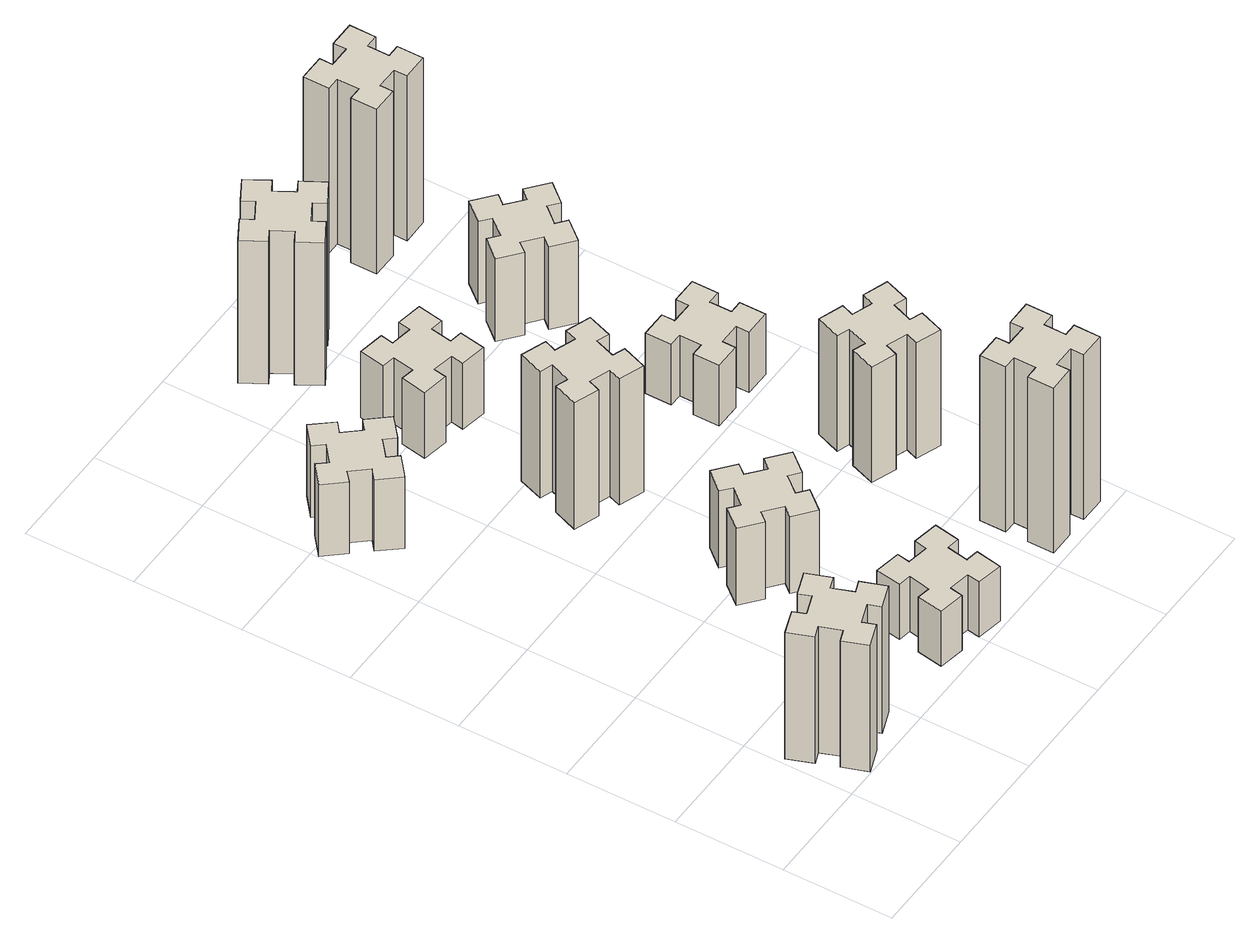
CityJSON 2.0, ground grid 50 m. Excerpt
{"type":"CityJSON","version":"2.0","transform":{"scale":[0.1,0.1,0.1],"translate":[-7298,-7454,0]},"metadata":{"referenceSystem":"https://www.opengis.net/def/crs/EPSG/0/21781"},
"CityObjects":{
"building1":{"type":"Building","attributes":{"class":"1000","function":"1000","usage":"1000","yearOfConstruction":2016,"roofType":"1000","measuredHeight":69,"storeysAboveGround":30,"storeysBelowGround":0},"geometry":[{"type":"Solid","lod":"1","boundaries":[[[[0,1,2,3,4,5,6,7,8,9,10,11,12,13,14,15,16,17,18,19]],[[17,16,20,21]],[[16,15,22,20]],[[15,14,23,22]],[[14,13,24,23]],[[13,12,25,24]],[[12,11,26,25]],[[11,10,27,26]],[[10,9,28,27]],[[9,8,29,28]],[[8,7,30,29]],[[7,6,31,30]],[[6,5,32,31]],[[5,4,33,32]],[[4,3,34,33]],[[3,2,35,34]],[[2,1,36,35]],[[1,0,37,36]],[[0,19,38,37]],[[19,18,39,38]],[[18,17,21,39]],[[24,25,26,27,28,29,30,31,32,33,34,35,36,37,38,39,21,20,22,23]]]]}]},
"building2":{"type":"Building","attributes":{"class":"1000","function":"1000","usage":"1000","yearOfConstruction":2016,"roofType":"1000","measuredHeight":39,"storeysAboveGround":30,"storeysBelowGround":0},"geometry":[{"type":"Solid","lod":"1","boundaries":[[[[40,41,42,43,44,45,46,47,48,49,50,51,52,53,54,55,56,57,58,59]],[[57,56,60,61]],[[56,55,62,60]],[[55,54,63,62]],[[54,53,64,63]],[[53,52,65,64]],[[52,51,66,65]],[[51,50,67,66]],[[50,49,68,67]],[[49,48,69,68]],[[48,47,70,69]],[[47,46,71,70]],[[46,45,72,71]],[[45,44,73,72]],[[44,43,74,73]],[[43,42,75,74]],[[42,41,76,75]],[[41,40,77,76]],[[40,59,78,77]],[[59,58,79,78]],[[58,57,61,79]],[[64,65,66,67,68,69,70,71,72,73,74,75,76,77,78,79,61,60,62,63]]]]}]},
"building3":{"type":"Building","attributes":{"class":"1000","function":"1000","usage":"1000","yearOfConstruction":2016,"roofType":"1000","measuredHeight":30,"storeysAboveGround":30,"storeysBelowGround":0},"geometry":[{"type":"Solid","lod":"1","boundaries":[[[[80,81,82,83,84,85,86,87,88,89,90,91,92,93,94,95,96,97,98,99]],[[97,96,100,101]],[[96,95,102,100]],[[95,94,103,102]],[[94,93,104,103]],[[93,92,105,104]],[[92,91,106,105]],[[91,90,107,106]],[[90,89,108,107]],[[89,88,109,108]],[[88,87,110,109]],[[87,86,111,110]],[[86,85,112,111]],[[85,84,113,112]],[[84,83,114,113]],[[83,82,115,114]],[[82,81,116,115]],[[81,80,117,116]],[[80,99,118,117]],[[99,98,119,118]],[[98,97,101,119]],[[104,105,106,107,108,109,110,111,112,113,114,115,116,117,118,119,101,100,102,103]]]]}]},
"building4":{"type":"Building","attributes":{"class":"1000","function":"1000","usage":"1000","yearOfConstruction":2016,"roofType":"1000","measuredHeight":42,"storeysAboveGround":30,"storeysBelowGround":0},"geometry":[{"type":"Solid","lod":"1","boundaries":[[[[120,121,122,123,124,125,126,127,128,129,130,131,132,133,134,135,136,137,138,139]],[[137,136,140,141]],[[136,135,142,140]],[[135,134,143,142]],[[134,133,144,143]],[[133,132,145,144]],[[132,131,146,145]],[[131,130,147,146]],[[130,129,148,147]],[[129,128,149,148]],[[128,127,150,149]],[[127,126,151,150]],[[126,125,152,151]],[[125,124,153,152]],[[124,123,154,153]],[[123,122,155,154]],[[122,121,156,155]],[[121,120,157,156]],[[120,139,158,157]],[[139,138,159,158]],[[138,137,141,159]],[[144,145,146,147,148,149,150,151,152,153,154,155,156,157,158,159,141,140,142,143]]]]}]},
"building5":{"type":"Building","attributes":{"class":"1000","function":"1000","usage":"1000","yearOfConstruction":2016,"roofType":"1000","measuredHeight":69,"storeysAboveGround":30,"storeysBelowGround":0},"geometry":[{"type":"Solid","lod":"1","boundaries":[[[[160,161,162,163,164,165,166,167,168,169,170,171,172,173,174,175,176,177,178,179]],[[177,176,180,181]],[[176,175,182,180]],[[175,174,183,182]],[[174,173,184,183]],[[173,172,185,184]],[[172,171,186,185]],[[171,170,187,186]],[[170,169,188,187]],[[169,168,189,188]],[[168,167,190,189]],[[167,166,191,190]],[[166,165,192,191]],[[165,164,193,192]],[[164,163,194,193]],[[163,162,195,194]],[[162,161,196,195]],[[161,160,197,196]],[[160,179,198,197]],[[179,178,199,198]],[[178,177,181,199]],[[184,185,186,187,188,189,190,191,192,193,194,195,196,197,198,199,181,180,182,183]]]]}]},
"building6":{"type":"Building","attributes":{"class":"1000","function":"1000","usage":"1000","yearOfConstruction":2016,"roofType":"1000","measuredHeight":36,"storeysAboveGround":30,"storeysBelowGround":0},"geometry":[{"type":"Solid","lod":"1","boundaries":[[[[200,201,202,203,204,205,206,207,208,209,210,211,212,213,214,215,216,217,218,219]],[[217,216,220,221]],[[216,215,222,220]],[[215,214,223,222]],[[214,213,224,223]],[[213,212,225,224]],[[212,211,226,225]],[[211,210,227,226]],[[210,209,228,227]],[[209,208,229,228]],[[208,207,230,229]],[[207,206,231,230]],[[206,205,232,231]],[[205,204,233,232]],[[204,203,234,233]],[[203,202,235,234]],[[202,201,236,235]],[[201,200,237,236]],[[200,219,238,237]],[[219,218,239,238]],[[218,217,221,239]],[[224,225,226,227,228,229,230,231,232,233,234,235,236,237,238,239,221,220,222,223]]]]}]},
"building7":{"type":"Building","attributes":{"class":"1000","function":"1000","usage":"1000","yearOfConstruction":2016,"roofType":"1000","measuredHeight":90,"storeysAboveGround":30,"storeysBelowGround":0},"geometry":[{"type":"Solid","lod":"1","boundaries":[[[[240,241,242,243,244,245,246,247,248,249,250,251,252,253,254,255,256,257,258,259]],[[257,256,260,261]],[[256,255,262,260]],[[255,254,263,262]],[[254,253,264,263]],[[253,252,265,264]],[[252,251,266,265]],[[251,250,267,266]],[[250,249,268,267]],[[249,248,269,268]],[[248,247,270,269]],[[247,246,271,270]],[[246,245,272,271]],[[245,244,273,272]],[[244,243,274,273]],[[243,242,275,274]],[[242,241,276,275]],[[241,240,277,276]],[[240,259,278,277]],[[259,258,279,278]],[[258,257,261,279]],[[264,265,266,267,268,269,270,271,272,273,274,275,276,277,278,279,261,260,262,263]]]]}]},
"building8":{"type":"Building","attributes":{"class":"1000","function":"1000","usage":"1000","yearOfConstruction":2016,"roofType":"1000","measuredHeight":78,"storeysAboveGround":30,"storeysBelowGround":0},"geometry":[{"type":"Solid","lod":"1","boundaries":[[[[280,281,282,283,284,285,286,287,288,289,290,291,292,293,294,295,296,297,298,299]],[[297,296,300,301]],[[296,295,302,300]],[[295,294,303,302]],[[294,293,304,303]],[[293,292,305,304]],[[292,291,306,305]],[[291,290,307,306]],[[290,289,308,307]],[[289,288,309,308]],[[288,287,310,309]],[[287,286,311,310]],[[286,285,312,311]],[[285,284,313,312]],[[284,283,314,313]],[[283,282,315,314]],[[282,281,316,315]],[[281,280,317,316]],[[280,299,318,317]],[[299,298,319,318]],[[298,297,301,319]],[[304,305,306,307,308,309,310,311,312,313,314,315,316,317,318,319,301,300,302,303]]]]}]},
"building9":{"type":"Building","attributes":{"class":"1000","function":"1000","usage":"1000","yearOfConstruction":2016,"roofType":"1000","measuredHeight":63,"storeysAboveGround":30,"storeysBelowGround":0},"geometry":[{"type":"Solid","lod":"1","boundaries":[[[[320,321,322,323,324,325,326,327,328,329,330,331,332,333,334,335,336,337,338,339]],[[337,336,340,341]],[[336,335,342,340]],[[335,334,343,342]],[[334,333,344,343]],[[333,332,345,344]],[[332,331,346,345]],[[331,330,347,346]],[[330,329,348,347]],[[329,328,349,348]],[[328,327,350,349]],[[327,326,351,350]],[[326,325,352,351]],[[325,324,353,352]],[[324,323,354,353]],[[323,322,355,354]],[[322,321,356,355]],[[321,320,357,356]],[[320,339,358,357]],[[339,338,359,358]],[[338,337,341,359]],[[344,345,346,347,348,349,350,351,352,353,354,355,356,357,358,359,341,340,342,343]]]]}]},
"building10":{"type":"Building","attributes":{"class":"1000","function":"1000","usage":"1000","yearOfConstruction":2016,"roofType":"1000","measuredHeight":33,"storeysAboveGround":30,"storeysBelowGround":0},"geometry":[{"type":"Solid","lod":"1","boundaries":[[[[360,361,362,363,364,365,366,367,368,369,370,371,372,373,374,375,376,377,378,379]],[[377,376,380,381]],[[376,375,382,380]],[[375,374,383,382]],[[374,373,384,383]],[[373,372,385,384]],[[372,371,386,385]],[[371,370,387,386]],[[370,369,388,387]],[[369,368,389,388]],[[368,367,390,389]],[[367,366,391,390]],[[366,365,392,391]],[[365,364,393,392]],[[364,363,394,393]],[[363,362,395,394]],[[362,361,396,395]],[[361,360,397,396]],[[360,379,398,397]],[[379,378,399,398]],[[378,377,381,399]],[[384,385,386,387,388,389,390,391,392,393,394,395,396,397,398,399,381,380,382,383]]]]}]},
"building11":{"type":"Building","attributes":{"class":"1000","function":"1000","usage":"1000","yearOfConstruction":2016,"roofType":"1000","measuredHeight":45,"storeysAboveGround":30,"storeysBelowGround":0},"geometry":[{"type":"Solid","lod":"1","boundaries":[[[[400,401,402,403,404,405,406,407,408,409,410,411,412,413,414,415,416,417,418,419]],[[417,416,420,421]],[[416,415,422,420]],[[415,414,423,422]],[[414,413,424,423]],[[413,412,425,424]],[[412,411,426,425]],[[411,410,427,426]],[[410,409,428,427]],[[409,408,429,428]],[[408,407,430,429]],[[407,406,431,430]],[[406,405,432,431]],[[405,404,433,432]],[[404,403,434,433]],[[403,402,435,434]],[[402,401,436,435]],[[401,400,437,436]],[[400,419,438,437]],[[419,418,439,438]],[[418,417,421,439]],[[424,425,426,427,428,429,430,431,432,433,434,435,436,437,438,439,421,420,422,423]]]]}]},
"building12":{"type":"Building","attributes":{"class":"1000","function":"1000","usage":"1000","yearOfConstruction":2016,"roofType":"1000","measuredHeight":90,"storeysAboveGround":30,"storeysBelowGround":0},"geometry":[{"type":"Solid","lod":"1","boundaries":[[[[440,441,442,443,444,445,446,447,448,449,450,451,452,453,454,455,456,457,458,459]],[[457,456,460,461]],[[456,455,462,460]],[[455,454,463,462]],[[454,453,464,463]],[[453,452,465,464]],[[452,451,466,465]],[[451,450,467,466]],[[450,449,468,467]],[[449,448,469,468]],[[448,447,470,469]],[[447,446,471,470]],[[446,445,472,471]],[[445,444,473,472]],[[444,443,474,473]],[[443,442,475,474]],[[442,441,476,475]],[[441,440,477,476]],[[440,459,478,477]],[[459,458,479,478]],[[458,457,461,479]],[[464,465,466,467,468,469,470,471,472,473,474,475,476,477,478,479,461,460,462,463]]]]}]}
},
"vertices":[
[255,346,0],[161,312,0],[140,368,0],[27,327,0],[69,214,0],[125,235,0],[159,141,0],[103,120,0],[144,7,0],[257,49,0],[236,105,0],[330,139,0],[350,83,0],[463,124,0],[422,237,0],[366,216,0],[332,310,0],[388,330,0],[347,443,0],[234,402,0],[332,310,690],[388,330,690],[366,216,690],[422,237,690],[463,124,690],[350,83,690],[330,139,690],[236,105,690],[257,49,690],[144,7,690],[103,120,690],[159,141,690],[125,235,690],[69,214,690],[27,327,690],[140,368,690],[161,312,690],[255,346,690],[234,402,690],[347,443,690],
[278,2329,0],[354,2393,0],[393,2347,0],[485,2424,0],[408,2516,0],[362,2478,0],[297,2554,0],[343,2593,0],[266,2685,0],[174,2608,0],[213,2562,0],[136,2497,0],[98,2543,0],[6,2466,0],[83,2374,0],[129,2413,0],[193,2336,0],[147,2298,0],[224,2206,0],[316,2283,0],[193,2336,390],[147,2298,390],[129,2413,390],[83,2374,390],[6,2466,390],[98,2543,390],[136,2497,390],[213,2562,390],[174,2608,390],[266,2685,390],[343,2593,390],[297,2554,390],[362,2478,390],[408,2516,390],[485,2424,390],[393,2347,390],[354,2393,390],[278,2329,390],[316,2283,390],[224,2206,390],
[886,294,0],[868,195,0],[809,206,0],[788,87,0],[907,67,0],[917,126,0],[1015,108,0],[1005,49,0],[1123,28,0],[1144,147,0],[1085,157,0],[1102,255,0],[1161,245,0],[1182,363,0],[1064,384,0],[1054,325,0],[955,342,0],[966,401,0],[847,422,0],[827,304,0],[955,342,300],[966,401,300],[1054,325,300],[1064,384,300],[1182,363,300],[1161,245,300],[1102,255,300],[1085,157,300],[1144,147,300],[1123,28,300],[1005,49,300],[1015,108,300],[917,126,300],[907,67,300],[788,87,300],[809,206,300],[868,195,300],[886,294,300],[827,304,300],[847,422,300],
[937,856,0],[1002,933,0],[1048,894,0],[1125,986,0],[1033,1063,0],[994,1017,0],[918,1082,0],[956,1128,0],[864,1205,0],[787,1113,0],[833,1074,0],[769,998,0],[723,1036,0],[646,944,0],[738,867,0],[776,913,0],[853,849,0],[814,803,0],[906,726,0],[983,818,0],[853,849,420],[814,803,420],[776,913,420],[738,867,420],[646,944,420],[723,1036,420],[769,998,420],[833,1074,420],[787,1113,420],[864,1205,420],[956,1128,420],[918,1082,420],[994,1017,420],[1033,1063,420],[1125,986,420],[1048,894,420],[1002,933,420],[937,856,420],[983,818,420],[906,726,420],
[972,1721,0],[1006,1815,0],[1062,1794,0],[1103,1907,0],[990,1948,0],[970,1892,0],[876,1926,0],[897,1982,0],[784,2023,0],[743,1910,0],[799,1890,0],[765,1796,0],[709,1817,0],[667,1704,0],[780,1663,0],[801,1719,0],[895,1685,0],[874,1629,0],[987,1587,0],[1028,1700,0],[895,1685,690],[874,1629,690],[801,1719,690],[780,1663,690],[667,1704,690],[709,1817,690],[765,1796,690],[799,1890,690],[743,1910,690],[784,2023,690],[897,1982,690],[876,1926,690],[970,1892,690],[990,1948,690],[1103,1907,690],[1062,1794,690],[1006,1815,690],[972,1721,690],[1028,1700,690],[987,1587,690],
[954,2645,0],[855,2662,0],[866,2721,0],[747,2742,0],[727,2624,0],[786,2614,0],[768,2515,0],[709,2526,0],[688,2407,0],[807,2387,0],[817,2446,0],[915,2428,0],[905,2369,0],[1023,2348,0],[1044,2467,0],[985,2477,0],[1002,2575,0],[1061,2565,0],[1082,2683,0],[964,2704,0],[1002,2575,360],[1061,2565,360],[985,2477,360],[1044,2467,360],[1023,2348,360],[905,2369,360],[915,2428,360],[817,2446,360],[807,2387,360],[688,2407,360],[709,2526,360],[768,2515,360],[786,2614,360],[727,2624,360],[747,2742,360],[866,2721,360],[855,2662,360],[954,2645,360],[964,2704,360],[1082,2683,360],
[1615,275,0],[1615,175,0],[1555,175,0],[1555,55,0],[1675,55,0],[1675,115,0],[1775,115,0],[1775,55,0],[1895,55,0],[1895,175,0],[1835,175,0],[1835,275,0],[1895,275,0],[1895,395,0],[1775,395,0],[1775,335,0],[1675,335,0],[1675,395,0],[1555,395,0],[1555,275,0],[1675,335,900],[1675,395,900],[1775,335,900],[1775,395,900],[1895,395,900],[1895,275,900],[1835,275,900],[1835,175,900],[1895,175,900],[1895,55,900],[1775,55,900],[1775,115,900],[1675,115,900],[1675,55,900],[1555,55,900],[1555,175,900],[1615,175,900],[1615,275,900],[1555,275,900],[1555,395,900],
[1006,3197,0],[956,3284,0],[1008,3314,0],[948,3418,0],[844,3358,0],[874,3306,0],[787,3256,0],[757,3308,0],[653,3248,0],[713,3144,0],[765,3174,0],[815,3087,0],[763,3057,0],[823,2953,0],[927,3013,0],[897,3065,0],[984,3115,0],[1014,3063,0],[1118,3123,0],[1058,3227,0],[984,3115,780],[1014,3063,780],[897,3065,780],[927,3013,780],[823,2953,780],[763,3057,780],[815,3087,780],[765,3174,780],[713,3144,780],[653,3248,780],[757,3308,780],[787,3256,780],[874,3306,780],[844,3358,780],[948,3418,780],[1008,3314,780],[956,3284,780],[1006,3197,780],[1058,3227,780],[1118,3123,780],
[1641,879,0],[1735,845,0],[1714,789,0],[1827,747,0],[1868,860,0],[1812,881,0],[1846,975,0],[1902,954,0],[1943,1067,0],[1830,1108,0],[1810,1052,0],[1716,1086,0],[1737,1142,0],[1624,1183,0],[1583,1070,0],[1639,1050,0],[1605,956,0],[1549,977,0],[1507,864,0],[1620,823,0],[1605,956,630],[1549,977,630],[1639,1050,630],[1583,1070,630],[1624,1183,630],[1737,1142,630],[1716,1086,630],[1810,1052,630],[1830,1108,630],[1943,1067,630],[1902,954,630],[1846,975,630],[1812,881,630],[1868,860,630],[1827,747,630],[1714,789,630],[1735,845,630],[1641,879,630],[1620,823,630],[1507,864,630],
[1735,1655,0],[1735,1755,0],[1795,1755,0],[1795,1875,0],[1675,1875,0],[1675,1815,0],[1575,1815,0],[1575,1875,0],[1455,1875,0],[1455,1755,0],[1515,1755,0],[1515,1655,0],[1455,1655,0],[1455,1535,0],[1575,1535,0],[1575,1595,0],[1675,1595,0],[1675,1535,0],[1795,1535,0],[1795,1655,0],[1675,1595,330],[1675,1535,330],[1575,1595,330],[1575,1535,330],[1455,1535,330],[1455,1655,330],[1515,1655,330],[1515,1755,330],[1455,1755,330],[1455,1875,330],[1575,1875,330],[1575,1815,330],[1675,1815,330],[1675,1875,330],[1795,1875,330],[1795,1755,330],[1735,1755,330],[1735,1655,330],[1795,1655,330],[1795,1535,330],
[1734,2597,0],[1658,2662,0],[1696,2708,0],[1604,2785,0],[1527,2693,0],[1573,2654,0],[1509,2578,0],[1463,2616,0],[1386,2524,0],[1478,2447,0],[1516,2493,0],[1593,2429,0],[1554,2383,0],[1646,2306,0],[1723,2398,0],[1677,2436,0],[1742,2513,0],[1788,2474,0],[1865,2566,0],[1773,2643,0],[1742,2513,450],[1788,2474,450],[1677,2436,450],[1723,2398,450],[1646,2306,450],[1554,2383,450],[1593,2429,450],[1516,2493,450],[1478,2447,450],[1386,2524,450],[1463,2616,450],[1509,2578,450],[1573,2654,450],[1527,2693,450],[1604,2785,450],[1696,2708,450],[1658,2662,450],[1734,2597,450],[1773,2643,450],[1865,2566,450],
[1575,3175,0],[1675,3175,0],[1675,3115,0],[1795,3115,0],[1795,3235,0],[1735,3235,0],[1735,3335,0],[1795,3335,0],[1795,3455,0],[1675,3455,0],[1675,3395,0],[1575,3395,0],[1575,3455,0],[1455,3455,0],[1455,3335,0],[1515,3335,0],[1515,3235,0],[1455,3235,0],[1455,3115,0],[1575,3115,0],[1515,3235,900],[1455,3235,900],[1515,3335,900],[1455,3335,900],[1455,3455,900],[1575,3455,900],[1575,3395,900],[1675,3395,900],[1675,3455,900],[1795,3455,900],[1795,3335,900],[1735,3335,900],[1735,3235,900],[1795,3235,900],[1795,3115,900],[1675,3115,900],[1675,3175,900],[1575,3175,900],[1575,3115,900],[1455,3115,900]
]}
